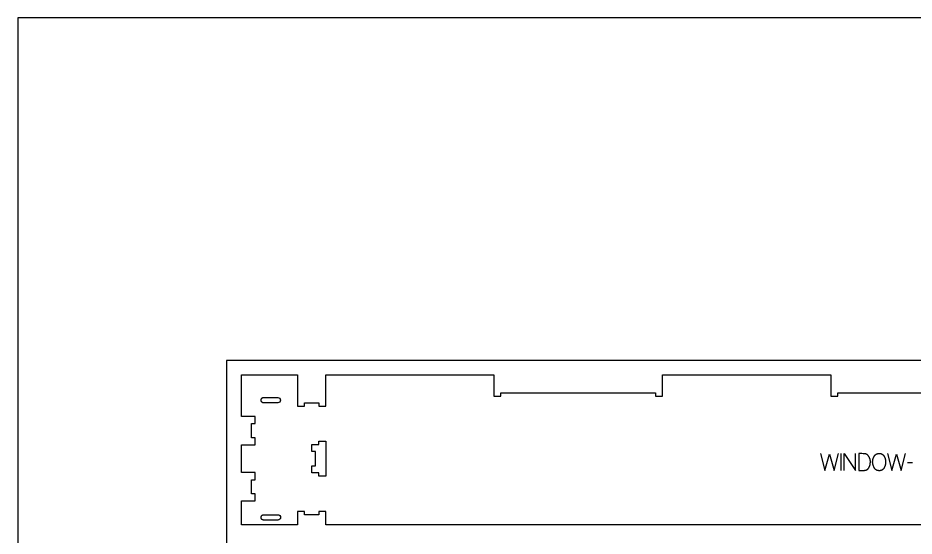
# Model space of a CAD drawing. Extents: x 0 to 4485, y 0 to 8771.
# Drawn here: x 0 to 1596, y 4670 to 5593 of the extents above; entities that cross this region are included whole.
import ezdxf

# ---------------------------------------------------------------- set-up
doc = ezdxf.new("R2010")
doc.units = 0
for name, color, linetype in [('0_SHEET_SPRUCEPLY_2440X122', 1, 'CONTINUOUS'), ('1_ANYTOOL_1MMDEEP_LABELS_S', 2, 'CONTINUOUS'), ('3_ANYTOOL_CUTTHROUGH_INSID', 4, 'CONTINUOUS'), ('4_ANYTOOL_CUTTHROUGH_OUTSI', 5, 'CONTINUOUS'), ('DONOTCUT', 7, 'CONTINUOUS')]:
    doc.layers.add(name, color=color, linetype=linetype)

msp = doc.modelspace()

# ---------------------------------------------------------------- linework, layer by layer
at = {"layer": '0_SHEET_SPRUCEPLY_2440X122'}
msp.add_lwpolyline([(371.7, 4982.6), (371.7, 3762.6), (2811.7, 3762.6), (2811.7, 4982.6)], close=True, dxfattribs=at)
at = {"layer": '1_ANYTOOL_1MMDEEP_LABELS_S', "color": 2}
for points in [[(1429.4, 4816.7), (1437.1, 4786.7), (1445.6, 4815.8), (1454, 4786.7), (1461.5, 4816.7)], [(1465.9, 4816.7), (1465.9, 4786.7)], [(1471.9, 4786.7), (1471.9, 4816.7), (1492, 4786.7), (1492, 4816.7)], [(1548.8, 4816.7), (1556.5, 4786.7), (1565, 4815.8), (1573.4, 4786.7), (1580.9, 4816.7)], [(1593.2, 4800.5), (1584.4, 4800.5)]]:
    msp.add_lwpolyline(points, dxfattribs=at)
for points in [[(1498, 4816.7), (1498, 4786.7), (1506.5, 4786.7), (1507, 4786.8), (1507.4, 4786.8), (1507.7, 4786.8), (1508.1, 4786.8), (1508.5, 4786.9), (1508.9, 4786.9), (1509.3, 4787), (1509.6, 4787.1), (1510, 4787.2), (1510.3, 4787.3), (1510.6, 4787.4), (1511, 4787.5), (1511.3, 4787.6), (1511.4, 4787.7), (1511.6, 4787.7), (1511.7, 4787.8), (1511.9, 4787.9), (1512, 4788), (1512.2, 4788), (1512.3, 4788.1), (1512.5, 4788.2), (1512.6, 4788.3), (1512.7, 4788.4), (1512.9, 4788.5), (1513, 4788.6), (1513.1, 4788.6), (1513.3, 4788.7), (1513.4, 4788.8), (1513.5, 4788.9), (1513.6, 4789), (1513.8, 4789.2), (1513.9, 4789.3), (1514, 4789.4), (1514.1, 4789.5), (1514.2, 4789.6), (1514.3, 4789.7), (1514.5, 4789.8), (1514.6, 4790), (1514.7, 4790.1), (1514.8, 4790.2), (1514.9, 4790.3), (1515, 4790.5), (1515.1, 4790.6), (1515.2, 4790.7), (1515.3, 4790.9), (1515.5, 4791.2), (1515.6, 4791.5), (1515.8, 4791.8), (1516.1, 4792.4), (1516.4, 4793), (1516.7, 4793.6), (1516.9, 4794.3), (1517.2, 4794.9), (1517.4, 4795.6), (1517.6, 4796.2), (1517.8, 4796.9), (1517.9, 4797.5), (1518, 4798.2), (1518.2, 4798.9), (1518.2, 4799.6), (1518.3, 4800.3), (1518.4, 4800.9), (1518.4, 4801.6), (1518.4, 4802.3), (1518.4, 4802.9), (1518.4, 4803.5), (1518.3, 4804.1), (1518.3, 4804.7), (1518.2, 4805.3), (1518.1, 4805.6), (1518.1, 4805.8), (1518, 4806.1), (1517.9, 4806.4), (1517.9, 4806.7), (1517.8, 4807), (1517.7, 4807.2), (1517.6, 4807.5), (1517.5, 4807.8), (1517.4, 4808), (1517.3, 4808.3), (1517.2, 4808.6), (1517.1, 4808.8), (1517, 4809.1), (1516.8, 4809.6), (1516.5, 4810.2), (1516.2, 4810.7), (1515.9, 4811.2), (1515.7, 4811.5), (1515.5, 4811.8), (1515.3, 4812.1), (1515.1, 4812.3), (1514.9, 4812.6), (1514.7, 4812.9), (1514.5, 4813.1), (1514.3, 4813.4), (1514.1, 4813.6), (1513.8, 4813.8), (1513.6, 4814), (1513.4, 4814.2), (1513.1, 4814.4), (1512.9, 4814.6), (1512.7, 4814.8), (1512.4, 4815), (1512.2, 4815.1), (1511.9, 4815.3), (1511.6, 4815.4), (1511.4, 4815.5), (1511.1, 4815.7), (1510.9, 4815.8), (1510.6, 4815.9), (1510.3, 4816), (1510, 4816.1), (1509.8, 4816.1), (1509.5, 4816.2), (1509.2, 4816.2), (1508.9, 4816.3), (1508.6, 4816.3), (1508.3, 4816.4), (1508, 4816.4), (1505.6, 4816.5), (1503.1, 4816.6), (1500.6, 4816.6)], [(1534.5, 4817), (1534.9, 4817), (1535.2, 4817), (1535.6, 4817), (1535.9, 4816.9), (1536.1, 4816.9), (1536.3, 4816.9), (1536.4, 4816.8), (1536.6, 4816.8), (1536.8, 4816.8), (1536.9, 4816.7), (1537.1, 4816.7), (1537.3, 4816.6), (1537.4, 4816.6), (1537.6, 4816.5), (1537.7, 4816.5), (1537.9, 4816.4), (1538, 4816.4), (1538.2, 4816.3), (1538.3, 4816.2), (1538.5, 4816.2), (1538.6, 4816.1), (1538.8, 4816), (1538.9, 4816), (1539, 4815.9), (1539.2, 4815.8), (1539.3, 4815.7), (1539.4, 4815.6), (1539.6, 4815.5), (1539.8, 4815.3), (1540.1, 4815.1), (1540.3, 4814.9), (1540.6, 4814.7), (1540.8, 4814.5), (1541.1, 4814.3), (1541.3, 4814.1), (1541.5, 4813.8), (1541.7, 4813.6), (1541.9, 4813.4), (1542.1, 4813.1), (1542.3, 4812.9), (1542.5, 4812.6), (1542.7, 4812.3), (1542.9, 4812.1), (1543, 4811.8), (1543.2, 4811.5), (1543.4, 4811.2), (1543.5, 4810.9), (1543.7, 4810.6), (1543.8, 4810.3), (1543.9, 4810), (1544.1, 4809.7), (1544.2, 4809.4), (1544.3, 4809.1), (1544.4, 4808.8), (1544.5, 4808.4), (1544.6, 4808.1), (1544.7, 4807.8), (1544.8, 4807.4), (1544.9, 4807.1), (1545, 4806.8), (1545.1, 4806.1), (1545.3, 4805.4), (1545.4, 4804.7), (1545.5, 4804.1), (1545.5, 4803.4), (1545.6, 4802.8), (1545.6, 4802.1), (1545.6, 4801.5), (1545.6, 4800.9), (1545.6, 4800.2), (1545.5, 4799.6), (1545.5, 4798.9), (1545.4, 4798.3), (1545.2, 4797.7), (1545.1, 4797), (1544.9, 4796.4), (1544.8, 4795.8), (1544.5, 4795.1), (1544.3, 4794.5), (1544.1, 4793.8), (1543.8, 4793.2), (1543.5, 4792.6), (1543.2, 4791.9), (1542.9, 4791.3), (1542.7, 4791), (1542.5, 4790.7), (1542.3, 4790.4), (1542.1, 4790.1), (1541.9, 4789.8), (1541.7, 4789.6), (1541.5, 4789.3), (1541.3, 4789.1), (1541.2, 4788.9), (1541.1, 4788.8), (1540.9, 4788.7), (1540.8, 4788.6), (1540.7, 4788.5), (1540.6, 4788.4), (1540.5, 4788.3), (1540.3, 4788.2), (1540.2, 4788.1), (1540.1, 4788), (1540, 4787.9), (1539.8, 4787.8), (1539.7, 4787.7), (1539.6, 4787.6), (1539.4, 4787.5), (1539.3, 4787.5), (1539.2, 4787.4), (1539, 4787.3), (1538.9, 4787.2), (1538.7, 4787.2), (1538.6, 4787.1), (1538.5, 4787), (1538.3, 4787), (1538.2, 4786.9), (1538, 4786.8), (1537.9, 4786.8), (1537.7, 4786.7), (1537.6, 4786.7), (1537.2, 4786.6), (1536.9, 4786.5), (1536.6, 4786.4), (1536.3, 4786.4), (1535.9, 4786.3), (1535.6, 4786.3), (1535.2, 4786.2), (1534.9, 4786.2), (1534.5, 4786.2), (1534.1, 4786.2), (1533.8, 4786.2), (1533.4, 4786.2), (1533, 4786.2), (1532.6, 4786.3), (1532.3, 4786.3), (1531.9, 4786.4), (1531.6, 4786.4), (1531.3, 4786.5), (1530.9, 4786.6), (1530.6, 4786.7), (1530.5, 4786.7), (1530.3, 4786.8), (1530.1, 4786.9), (1530, 4786.9), (1529.8, 4787), (1529.7, 4787), (1529.5, 4787.1), (1529.4, 4787.2), (1529.2, 4787.3), (1529.1, 4787.3), (1529, 4787.4), (1528.8, 4787.5), (1528.7, 4787.6), (1528.5, 4787.7), (1528.4, 4787.7), (1528.3, 4787.8), (1528.1, 4787.9), (1528, 4788), (1527.9, 4788.1), (1527.8, 4788.2), (1527.6, 4788.3), (1527.5, 4788.4), (1527.4, 4788.5), (1527.3, 4788.6), (1527.1, 4788.8), (1527, 4788.9), (1526.9, 4789), (1526.8, 4789.1), (1526.7, 4789.2), (1526.6, 4789.4), (1526.4, 4789.6), (1526.2, 4789.9), (1525.9, 4790.2), (1525.8, 4790.4), (1525.6, 4790.7), (1525.4, 4791.1), (1525.2, 4791.4), (1524.9, 4792), (1524.6, 4792.7), (1524.3, 4793.3), (1524, 4794), (1523.7, 4794.6), (1523.5, 4795.3), (1523.3, 4795.9), (1523.1, 4796.6), (1523, 4797.2), (1522.8, 4797.9), (1522.7, 4798.5), (1522.6, 4799.2), (1522.5, 4799.8), (1522.5, 4800.5), (1522.4, 4801.1), (1522.4, 4801.8), (1522.4, 4802.5), (1522.5, 4803.2), (1522.5, 4803.9), (1522.6, 4804.5), (1522.7, 4805.2), (1522.8, 4805.9), (1523, 4806.5), (1523.2, 4807.2), (1523.4, 4807.8), (1523.6, 4808.5), (1523.8, 4809.1), (1524.1, 4809.7), (1524.3, 4810.3), (1524.7, 4811), (1525, 4811.6), (1525.3, 4812.2), (1525.5, 4812.5), (1525.7, 4812.8), (1525.9, 4813), (1526.1, 4813.3), (1526.3, 4813.6), (1526.5, 4813.8), (1526.8, 4814.1), (1527, 4814.3), (1527.1, 4814.4), (1527.2, 4814.5), (1527.3, 4814.6), (1527.5, 4814.7), (1527.6, 4814.8), (1527.7, 4814.9), (1527.8, 4815), (1528, 4815.1), (1528.1, 4815.2), (1528.2, 4815.3), (1528.4, 4815.4), (1528.5, 4815.5), (1528.6, 4815.6), (1528.8, 4815.6), (1528.9, 4815.7), (1529.1, 4815.8), (1529.2, 4815.9), (1529.4, 4815.9), (1529.7, 4816.1), (1530, 4816.2), (1530.3, 4816.3), (1530.6, 4816.4), (1530.9, 4816.5), (1531.2, 4816.6), (1531.6, 4816.7), (1531.9, 4816.8), (1532.3, 4816.8), (1532.6, 4816.9), (1533, 4816.9), (1533.3, 4817), (1533.7, 4817), (1534.1, 4817)]]:
    msp.add_lwpolyline(points, close=True, dxfattribs=at)
at = {"layer": '3_ANYTOOL_CUTTHROUGH_INSID', "color": 4}
for points in [[(463, 4916.7, -1), (463, 4907.2), (437.3, 4907.2), (437.2, 4907.2), (437.1, 4907.2), (437, 4907.2), (436.9, 4907.2), (436.8, 4907.2), (436.7, 4907.3), (436.6, 4907.3), (436.5, 4907.3), (436.4, 4907.3), (436.3, 4907.3), (436.2, 4907.4), (436.1, 4907.4), (436, 4907.4), (435.9, 4907.5), (435.8, 4907.5), (435.7, 4907.6), (435.7, 4907.6), (435.6, 4907.7), (435.5, 4907.7), (435.4, 4907.8), (435.3, 4907.8), (435.2, 4907.9), (435.1, 4908), (435, 4908), (434.9, 4908.1), (434.9, 4908.2), (434.8, 4908.2), (434.7, 4908.3), (434.6, 4908.4), (434.5, 4908.5), (434.5, 4908.6), (434.4, 4908.6), (434.3, 4908.7), (434.3, 4908.8), (434.2, 4908.9), (434.1, 4909), (434.1, 4909.1), (434, 4909.2), (434, 4909.3), (433.9, 4909.4), (433.8, 4909.5), (433.8, 4909.6), (433.7, 4909.7), (433.7, 4909.8), (433.7, 4909.9), (433.6, 4910), (433.6, 4910.1), (433.5, 4910.2), (433.5, 4910.3), (433.5, 4910.5), (433.5, 4910.6), (433.4, 4910.7), (433.4, 4910.8), (433.4, 4910.9), (433.4, 4911), (433.4, 4911.1), (433.3, 4911.2), (433.3, 4911.3), (433.3, 4911.4), (433.3, 4911.5), (433.3, 4911.6), (433.3, 4911.7), (433.3, 4911.9), (433.3, 4912), (433.3, 4912.1), (433.3, 4912.2), (433.3, 4912.3), (433.3, 4912.4), (433.3, 4912.5), (433.3, 4912.6), (433.3, 4912.7), (433.4, 4912.8), (433.4, 4912.9), (433.4, 4913), (433.4, 4913.1), (433.4, 4913.2), (433.5, 4913.4), (433.5, 4913.5), (433.5, 4913.6), (433.5, 4913.7), (433.6, 4913.8), (433.6, 4913.9), (433.7, 4914), (433.7, 4914.1), (433.7, 4914.2), (433.8, 4914.3), (433.8, 4914.4), (433.9, 4914.5), (434, 4914.6), (434, 4914.7), (434.1, 4914.8), (434.1, 4914.9), (434.2, 4915), (434.3, 4915.1), (434.3, 4915.2), (434.4, 4915.3), (434.5, 4915.4), (434.5, 4915.4), (434.6, 4915.5), (434.7, 4915.6), (434.8, 4915.7), (434.9, 4915.8), (434.9, 4915.8), (435, 4915.9), (435.1, 4916), (435.2, 4916), (435.3, 4916.1), (435.4, 4916.1), (435.5, 4916.2), (435.6, 4916.3), (435.7, 4916.3), (435.7, 4916.4), (435.8, 4916.4), (435.9, 4916.4), (436, 4916.5), (436.1, 4916.5), (436.2, 4916.5), (436.3, 4916.6), (436.4, 4916.6), (436.5, 4916.6), (436.6, 4916.6), (436.7, 4916.7), (436.8, 4916.7), (436.9, 4916.7), (437, 4916.7), (437.1, 4916.7), (437.2, 4916.7), (437.3, 4916.7)], [(463, 4698.2), (437.3, 4698.2), (437.2, 4698.2), (437.1, 4698.2), (437, 4698.2), (436.9, 4698.2), (436.8, 4698.2), (436.7, 4698.3), (436.6, 4698.3), (436.5, 4698.3), (436.4, 4698.3), (436.3, 4698.3), (436.2, 4698.4), (436.1, 4698.4), (436, 4698.4), (435.9, 4698.5), (435.8, 4698.5), (435.7, 4698.6), (435.7, 4698.6), (435.6, 4698.7), (435.5, 4698.7), (435.4, 4698.8), (435.3, 4698.8), (435.2, 4698.9), (435.1, 4699), (435, 4699), (434.9, 4699.1), (434.9, 4699.2), (434.8, 4699.2), (434.7, 4699.3), (434.6, 4699.4), (434.5, 4699.5), (434.5, 4699.6), (434.4, 4699.6), (434.3, 4699.7), (434.3, 4699.8), (434.2, 4699.9), (434.1, 4700), (434.1, 4700.1), (434, 4700.2), (434, 4700.3), (433.9, 4700.4), (433.8, 4700.5), (433.8, 4700.6), (433.7, 4700.7), (433.7, 4700.8), (433.7, 4700.9), (433.6, 4701), (433.6, 4701.1), (433.5, 4701.2), (433.5, 4701.3), (433.5, 4701.5), (433.5, 4701.6), (433.4, 4701.7), (433.4, 4701.8), (433.4, 4701.9), (433.4, 4702), (433.4, 4702.1), (433.3, 4702.2), (433.3, 4702.3), (433.3, 4702.4), (433.3, 4702.5), (433.3, 4702.6), (433.3, 4702.7), (433.3, 4702.9), (433.3, 4703), (433.3, 4703.1), (433.3, 4703.2), (433.3, 4703.3), (433.3, 4703.4), (433.3, 4703.5), (433.3, 4703.6), (433.3, 4703.7), (433.4, 4703.8), (433.4, 4703.9), (433.4, 4704), (433.4, 4704.1), (433.4, 4704.2), (433.5, 4704.4), (433.5, 4704.5), (433.5, 4704.6), (433.5, 4704.7), (433.6, 4704.8), (433.6, 4704.9), (433.7, 4705), (433.7, 4705.1), (433.7, 4705.2), (433.8, 4705.3), (433.8, 4705.4), (433.9, 4705.5), (434, 4705.6), (434, 4705.7), (434.1, 4705.8), (434.1, 4705.9), (434.2, 4706), (434.3, 4706.1), (434.3, 4706.2), (434.4, 4706.3), (434.5, 4706.4), (434.5, 4706.4), (434.6, 4706.5), (434.7, 4706.6), (434.8, 4706.7), (434.9, 4706.8), (434.9, 4706.8), (435, 4706.9), (435.1, 4707), (435.2, 4707), (435.3, 4707.1), (435.4, 4707.1), (435.5, 4707.2), (435.6, 4707.3), (435.7, 4707.3), (435.7, 4707.4), (435.8, 4707.4), (435.9, 4707.4), (436, 4707.5), (436.1, 4707.5), (436.2, 4707.5), (436.3, 4707.6), (436.4, 4707.6), (436.5, 4707.6), (436.6, 4707.6), (436.7, 4707.7), (436.8, 4707.7), (436.9, 4707.7), (437, 4707.7), (437.1, 4707.7), (437.2, 4707.7), (437.3, 4707.7), (463, 4707.7, -0.414214), (467.8, 4703, -0.414214)]]:
    msp.add_lwpolyline(points, format="xyb", close=True, dxfattribs=at)
msp.add_lwpolyline([(548, 4776.3), (535.8, 4776.3), (535.8, 4782.3), (523.8, 4782.3), (523.8, 4794.8), (529.8, 4794.8), (529.8, 4820.3), (523.8, 4820.3), (523.8, 4832.8), (535.8, 4832.8), (535.8, 4838.8), (548.3, 4838.8), (548.3, 4776.3)], close=True, dxfattribs=at)
at = {"layer": '4_ANYTOOL_CUTTHROUGH_OUTSI', "color": 5}
msp.add_lwpolyline([(1748.3, 4689.8), (1447.8, 4689.8), (1447.8, 4689.7), (1148.3, 4689.7), (1148.3, 4689.8), (847.8, 4689.8), (847.8, 4689.7), (548.3, 4689.7), (548.3, 4713.7), (535.8, 4713.7), (535.8, 4707.7), (510.3, 4707.7), (510.3, 4713.7), (497.8, 4713.7), (497.8, 4689.7), (398.3, 4689.7), (398.3, 4732.2), (422.3, 4732.2), (422.3, 4744.7), (416.3, 4744.7), (416.3, 4770.2), (422.3, 4770.2), (422.3, 4782.7), (398.3, 4782.7), (398.3, 4832.2), (422.3, 4832.2), (422.3, 4844.7), (416.3, 4844.7), (416.3, 4870.2), (422.3, 4870.2), (422.3, 4882.7), (398.3, 4882.7), (398.3, 4957.2), (497.8, 4957.2), (497.8, 4901.2), (510.3, 4901.2), (510.3, 4907.2), (535.8, 4907.2), (535.8, 4901.2), (548.3, 4901.2), (548.3, 4957.2), (847.8, 4957.2), (847.8, 4919.3), (860.3, 4919.3), (860.3, 4925.3), (1135.8, 4925.3), (1135.8, 4919.3), (1148.3, 4919.3), (1148.3, 4957.2), (1447.8, 4957.2), (1447.8, 4919.3), (1460.3, 4919.3), (1460.3, 4925.3), (1735.8, 4925.3)], dxfattribs=at)
at = {"layer": 'DONOTCUT'}
msp.add_lwpolyline([(0, 0), (3183.4, 0), (3183.4, 5593.4), (0, 5593.4)], close=True, dxfattribs=at)

doc.saveas('drawing.dxf')
